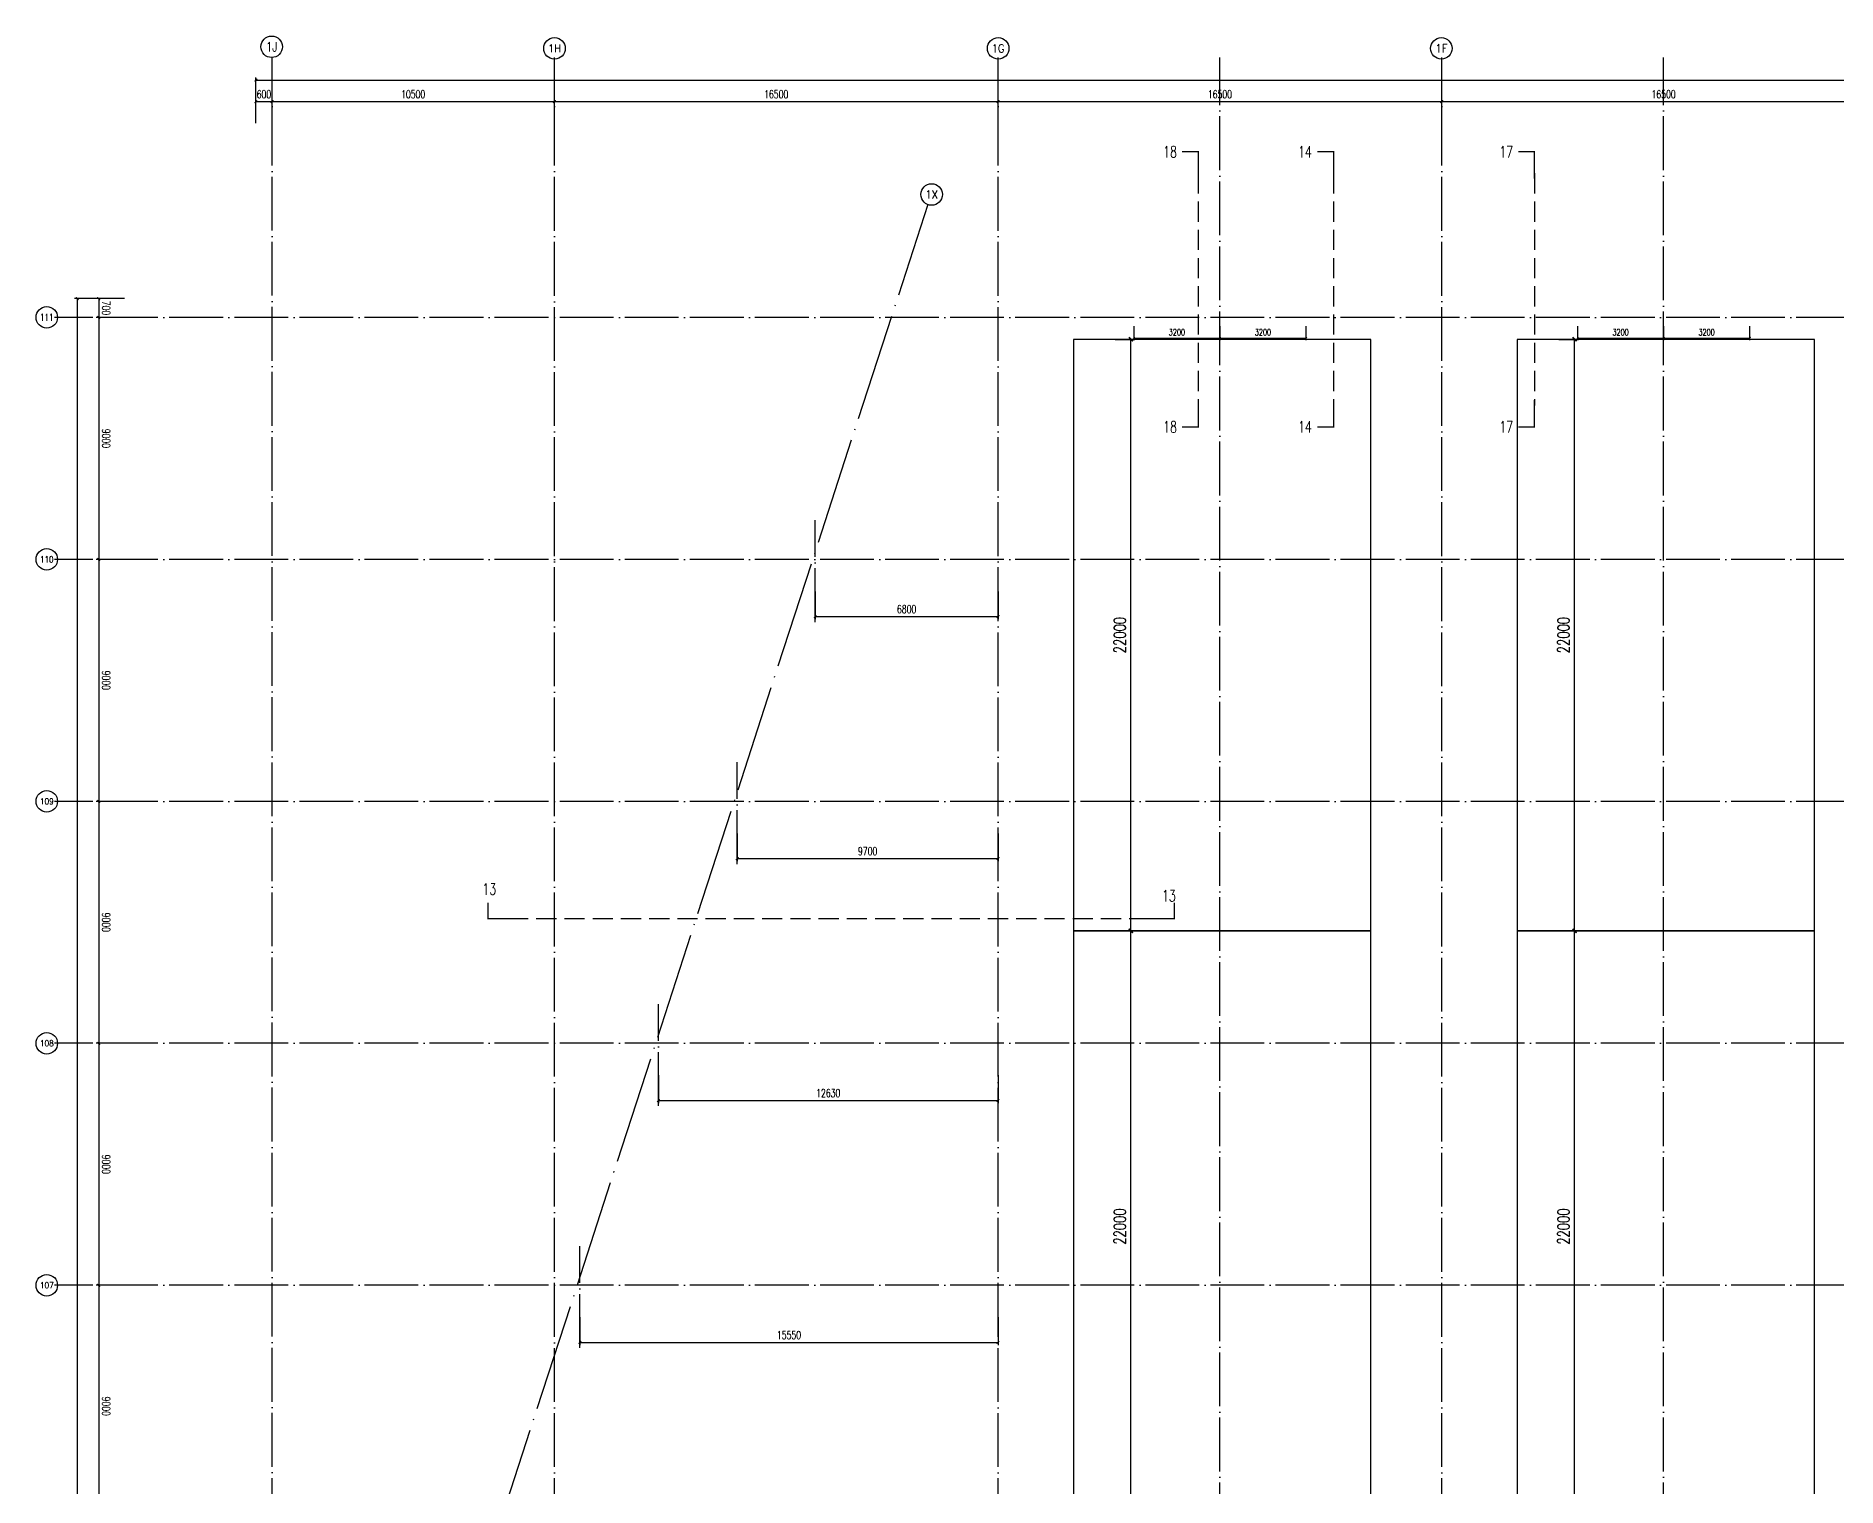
# Model space of a CAD drawing. Extents: x -1313754 to 847533, y 489853 to 941203.
# Drawn here: x -762730 to -695757, y 788318 to 842287 of the extents above; entities that cross this region are included whole.
import ezdxf
from ezdxf.enums import TextEntityAlignment as Align

# ---------------------------------------------------------------- set-up
doc = ezdxf.new("R2010")
doc.units = 0
doc.header["$LTSCALE"] = 1000
doc.header["$MEASUREMENT"] = 0
doc.linetypes.add('DASH', pattern=[0.35, 0.25, -0.1])
doc.linetypes.add('DOTE', pattern=[2.42, 2, -0.2, 0.02, -0.2])
doc.layers.get('Defpoints').update_dxf_attribs({"color": 210})
for name, color, linetype in [('A-AXIS-D', 1, 'Continuous'), ('A-AXIS-DOTE', 14, 'DOTE'), ('A-AXIS-DP', 126, 'Continuous'), ('A-SFCE', 30, 'Continuous'), ('AS-WALL', 40, 'Continuous'), ('DIM_SYMB', 3, 'Continuous'), ('PUB_TEXT', 7, 'Continuous')]:
    doc.layers.add(name, color=color, linetype=linetype)
doc.styles.add('_TCH_AXIS', font='COMPLEX', dxfattribs={"bigfont": 'GBCBIG'})
doc.styles.add('_TCH_DIM_T3', font='SIMPLEX', dxfattribs={"width": 0.705882, "bigfont": 'GBCBIG'})
doc.styles.add('_TCH_LABEL', font='COMPLEX', dxfattribs={"bigfont": 'GBCBIG'})
doc.dimstyles.new('_TCH_ARCH&&100', dxfattribs={"dimtxt": 297.5, "dimasz": 100, "dimexe": 100, "dimexo": 100, "dimgap": 126.25, "dimtad": 1, "dimdec": 0, "dimzin": 0, "dimdsep": 46, "dimtxsty": '_TCH_DIM_T3', "dimblk": 'ARCHTICK', "dimcen": 0.09, "dimclrt": 7, "dimazin": 2, "dimtfac": 1, "dimtdec": 0, "dimtix": 1, "dimtmove": 2, "dimatfit": 3, "dimfxl": 0, "dimtolj": 1, "dimtzin": 0, "dimarcsym": 0})
doc.dimstyles.new('_TCH_ARCH&&150', dxfattribs={"dimtxt": 446.25, "dimasz": 150, "dimexe": 150, "dimexo": 150, "dimgap": 189.375, "dimtad": 1, "dimdec": 0, "dimzin": 0, "dimdsep": 46, "dimtxsty": '_TCH_DIM_T3', "dimblk": 'ARCHTICK', "dimcen": 0.09, "dimclrt": 7, "dimazin": 2, "dimtfac": 1, "dimtdec": 0, "dimtix": 1, "dimtmove": 2, "dimatfit": 3, "dimfxl": 0, "dimtolj": 1, "dimtzin": 0, "dimarcsym": 0})
doc.dimstyles.new('_TCH_ARCH&&80', dxfattribs={"dimtxt": 238, "dimasz": 80, "dimexe": 80, "dimexo": 80, "dimgap": 101, "dimtad": 1, "dimdec": 0, "dimzin": 0, "dimdsep": 46, "dimtxsty": '_TCH_DIM_T3', "dimblk": 'ARCHTICK', "dimcen": 0.09, "dimclrt": 7, "dimazin": 2, "dimtfac": 1, "dimtdec": 0, "dimtix": 1, "dimtmove": 2, "dimatfit": 3, "dimfxl": 0, "dimtolj": 1, "dimtzin": 0, "dimarcsym": 0})

# ---------------------------------------------------------------- blocks, each defined once
blk = doc.blocks.new('_ArchTick')
at = {"color": 0, "linetype": 'ByBlock', "const_width": 0.4}
blk.add_lwpolyline([(-0.5, -0.5), (0.5, 0.5)], dxfattribs=at)
blk = doc.blocks.new('*D1243')
at = {"layer": 'A-AXIS-D', "color": 0, "lineweight": -2}
for p, q in [((-38704, -9000), (-39762, -9000)), ((-39662, -9000), (-39662, -18000)), ((-38704, -18000), (-39762, -18000))]:
    blk.add_line(p, q, dxfattribs=at)
at = {"layer": 'Defpoints', "color": 0}
for p in [(-38604, -9000), (-39662, -18000), (-38604, -18000)]:
    blk.add_point(p, dxfattribs=at)
at = {"layer": 'A-AXIS-D', "color": 0, "lineweight": -2, "xscale": 100, "yscale": 100, "zscale": 100}
for p, rotation in [((-39662, -9000), 90), ((-39662, -18000), 270)]:
    blk.add_blockref('_ArchTick', p, dxfattribs=dict(at, rotation=rotation))
at = {"layer": 'A-AXIS-D', "color": 7, "insert": (-39387, -13500), "char_height": 297.5, "attachment_point": 5, "rotation": 270, "style": '_TCH_DIM_T3'}
blk.add_mtext('\\A1;9000', dxfattribs=at)
blk = doc.blocks.new('*D1244')
at = {"layer": 'A-AXIS-D', "color": 0, "lineweight": -2}
for p, q in [((-38704, 0), (-39762, 0)), ((-39662, 0), (-39662, -9000)), ((-38704, -9000), (-39762, -9000))]:
    blk.add_line(p, q, dxfattribs=at)
at = {"layer": 'Defpoints', "color": 0}
for p in [(-38604, 0), (-39662, -9000), (-38604, -9000)]:
    blk.add_point(p, dxfattribs=at)
at = {"layer": 'A-AXIS-D', "color": 0, "lineweight": -2, "xscale": 100, "yscale": 100, "zscale": 100}
for p, rotation in [((-39662, 0), 90), ((-39662, -9000), 270)]:
    blk.add_blockref('_ArchTick', p, dxfattribs=dict(at, rotation=rotation))
at = {"layer": 'A-AXIS-D', "color": 7, "insert": (-39387, -4500), "char_height": 297.5, "attachment_point": 5, "rotation": 270, "style": '_TCH_DIM_T3'}
blk.add_mtext('\\A1;9000', dxfattribs=at)
blk = doc.blocks.new('*D1245')
at = {"layer": 'A-AXIS-D', "color": 0, "lineweight": -2}
for p, q in [((-38704, 9000), (-39762, 9000)), ((-39662, 9000), (-39662, 0)), ((-38704, 0), (-39762, 0))]:
    blk.add_line(p, q, dxfattribs=at)
at = {"layer": 'Defpoints', "color": 0}
for p in [(-38604, 9000), (-39662, 0), (-38604, 0)]:
    blk.add_point(p, dxfattribs=at)
at = {"layer": 'A-AXIS-D', "color": 0, "lineweight": -2, "xscale": 100, "yscale": 100, "zscale": 100}
for p, rotation in [((-39662, 9000), 90), ((-39662, 0), 270)]:
    blk.add_blockref('_ArchTick', p, dxfattribs=dict(at, rotation=rotation))
at = {"layer": 'A-AXIS-D', "color": 7, "insert": (-39387, 4500), "char_height": 297.5, "attachment_point": 5, "rotation": 270, "style": '_TCH_DIM_T3'}
blk.add_mtext('\\A1;9000', dxfattribs=at)
blk = doc.blocks.new('*D1246')
at = {"layer": 'A-AXIS-D', "color": 0, "lineweight": -2}
for p, q in [((-38704, 18000), (-39762, 18000)), ((-39662, 18000), (-39662, 9000)), ((-38704, 9000), (-39762, 9000))]:
    blk.add_line(p, q, dxfattribs=at)
at = {"layer": 'Defpoints', "color": 0}
for p in [(-38604, 18000), (-39662, 9000), (-38604, 9000)]:
    blk.add_point(p, dxfattribs=at)
at = {"layer": 'A-AXIS-D', "color": 0, "lineweight": -2, "xscale": 100, "yscale": 100, "zscale": 100}
for p, rotation in [((-39662, 18000), 90), ((-39662, 9000), 270)]:
    blk.add_blockref('_ArchTick', p, dxfattribs=dict(at, rotation=rotation))
at = {"layer": 'A-AXIS-D', "color": 7, "insert": (-39387, 13500), "char_height": 297.5, "attachment_point": 5, "rotation": 270, "style": '_TCH_DIM_T3'}
blk.add_mtext('\\A1;9000', dxfattribs=at)
blk = doc.blocks.new('*D1247')
at = {"layer": 'A-AXIS-D', "color": 0, "lineweight": -2}
for p, q in [((-38704, 27000), (-39762, 27000)), ((-39662, 27000), (-39662, 18000)), ((-38704, 18000), (-39762, 18000))]:
    blk.add_line(p, q, dxfattribs=at)
at = {"layer": 'Defpoints', "color": 0}
for p in [(-38604, 27000), (-39662, 18000), (-38604, 18000)]:
    blk.add_point(p, dxfattribs=at)
at = {"layer": 'A-AXIS-D', "color": 0, "lineweight": -2, "xscale": 100, "yscale": 100, "zscale": 100}
for p, rotation in [((-39662, 27000), 90), ((-39662, 18000), 270)]:
    blk.add_blockref('_ArchTick', p, dxfattribs=dict(at, rotation=rotation))
at = {"layer": 'A-AXIS-D', "color": 7, "insert": (-39387, 22500), "char_height": 297.5, "attachment_point": 5, "rotation": 270, "style": '_TCH_DIM_T3'}
blk.add_mtext('\\A1;9000', dxfattribs=at)
blk = doc.blocks.new('*D1248')
at = {"layer": 'A-AXIS-D', "color": 0, "lineweight": -2}
for p, q in [((-38704, 27700), (-39762, 27700)), ((-39662, 27700), (-39662, 27000)), ((-38704, 27000), (-39762, 27000))]:
    blk.add_line(p, q, dxfattribs=at)
at = {"layer": 'Defpoints', "color": 0}
for p in [(-38604, 27700), (-39662, 27000), (-38604, 27000)]:
    blk.add_point(p, dxfattribs=at)
at = {"layer": 'A-AXIS-D', "color": 0, "lineweight": -2, "xscale": 100, "yscale": 100, "zscale": 100}
for p, rotation in [((-39662, 27700), 90), ((-39662, 27000), 270)]:
    blk.add_blockref('_ArchTick', p, dxfattribs=dict(at, rotation=rotation))
at = {"layer": 'A-AXIS-D', "color": 7, "insert": (-39387, 27350), "char_height": 297.5, "attachment_point": 5, "rotation": 270, "style": '_TCH_DIM_T3'}
blk.add_mtext('\\A1;700', dxfattribs=at)
blk = doc.blocks.new('*D1249')
at = {"layer": 'A-AXIS-D', "color": 0, "lineweight": -2}
for p, q in [((-33818, 34220), (-33818, 35127)), ((-33818, 35027), (-33218, 35027)), ((-33218, 34220), (-33218, 35127))]:
    blk.add_line(p, q, dxfattribs=at)
at = {"layer": 'Defpoints', "color": 0}
for p in [(-33218, 35027), (-33818, 34120), (-33218, 34120)]:
    blk.add_point(p, dxfattribs=at)
at = {"layer": 'A-AXIS-D', "color": 0, "lineweight": -2, "xscale": 100, "yscale": 100, "zscale": 100, "rotation": 180}
blk.add_blockref('_ArchTick', (-33818, 35027), dxfattribs=at)
at = {"layer": 'A-AXIS-D', "color": 0, "lineweight": -2, "xscale": 100, "yscale": 100, "zscale": 100}
blk.add_blockref('_ArchTick', (-33218, 35027), dxfattribs=at)
at = {"layer": 'A-AXIS-D', "color": 7, "insert": (-33518, 35302), "char_height": 297.5, "attachment_point": 5, "style": '_TCH_DIM_T3'}
blk.add_mtext('\\A1;600', dxfattribs=at)
blk = doc.blocks.new('*D1250')
at = {"layer": 'A-AXIS-D', "color": 0, "lineweight": -2}
for p, q in [((-33218, 34220), (-33218, 35127)), ((-33218, 35027), (-22718, 35027)), ((-22718, 34220), (-22718, 35127))]:
    blk.add_line(p, q, dxfattribs=at)
at = {"layer": 'Defpoints', "color": 0}
for p in [(-22718, 35027), (-33218, 34120), (-22718, 34120)]:
    blk.add_point(p, dxfattribs=at)
at = {"layer": 'A-AXIS-D', "color": 0, "lineweight": -2, "xscale": 100, "yscale": 100, "zscale": 100, "rotation": 180}
blk.add_blockref('_ArchTick', (-33218, 35027), dxfattribs=at)
at = {"layer": 'A-AXIS-D', "color": 0, "lineweight": -2, "xscale": 100, "yscale": 100, "zscale": 100}
blk.add_blockref('_ArchTick', (-22718, 35027), dxfattribs=at)
at = {"layer": 'A-AXIS-D', "color": 7, "insert": (-27968, 35302), "char_height": 297.5, "attachment_point": 5, "style": '_TCH_DIM_T3'}
blk.add_mtext('\\A1;10500', dxfattribs=at)
blk = doc.blocks.new('*D1251')
at = {"layer": 'A-AXIS-D', "color": 0, "lineweight": -2}
for p, q in [((-22718, 34220), (-22718, 35127)), ((-22718, 35027), (-6218, 35027)), ((-6218, 34220), (-6218, 35127))]:
    blk.add_line(p, q, dxfattribs=at)
at = {"layer": 'Defpoints', "color": 0}
for p in [(-6218, 35027), (-22718, 34120), (-6218, 34120)]:
    blk.add_point(p, dxfattribs=at)
at = {"layer": 'A-AXIS-D', "color": 0, "lineweight": -2, "xscale": 100, "yscale": 100, "zscale": 100, "rotation": 180}
blk.add_blockref('_ArchTick', (-22718, 35027), dxfattribs=at)
at = {"layer": 'A-AXIS-D', "color": 0, "lineweight": -2, "xscale": 100, "yscale": 100, "zscale": 100}
blk.add_blockref('_ArchTick', (-6218, 35027), dxfattribs=at)
at = {"layer": 'A-AXIS-D', "color": 7, "insert": (-14468, 35302), "char_height": 297.5, "attachment_point": 5, "style": '_TCH_DIM_T3'}
blk.add_mtext('\\A1;16500', dxfattribs=at)
blk = doc.blocks.new('*D1252')
at = {"layer": 'A-AXIS-D', "color": 0, "lineweight": -2}
for p, q in [((-6218, 34220), (-6218, 35127)), ((-6218, 35027), (10282, 35027)), ((10282, 34220), (10282, 35127))]:
    blk.add_line(p, q, dxfattribs=at)
at = {"layer": 'Defpoints', "color": 0}
for p in [(10282, 35027), (-6218, 34120), (10282, 34120)]:
    blk.add_point(p, dxfattribs=at)
at = {"layer": 'A-AXIS-D', "color": 0, "lineweight": -2, "xscale": 100, "yscale": 100, "zscale": 100, "rotation": 180}
blk.add_blockref('_ArchTick', (-6218, 35027), dxfattribs=at)
at = {"layer": 'A-AXIS-D', "color": 0, "lineweight": -2, "xscale": 100, "yscale": 100, "zscale": 100}
blk.add_blockref('_ArchTick', (10282, 35027), dxfattribs=at)
at = {"layer": 'A-AXIS-D', "color": 7, "insert": (2032, 35302), "char_height": 297.5, "attachment_point": 5, "style": '_TCH_DIM_T3'}
blk.add_mtext('\\A1;16500', dxfattribs=at)
blk = doc.blocks.new('*D1253')
at = {"layer": 'A-AXIS-D', "color": 0, "lineweight": -2}
for p, q in [((10282, 34220), (10282, 35127)), ((10282, 35027), (26782, 35027)), ((26782, 34220), (26782, 35127))]:
    blk.add_line(p, q, dxfattribs=at)
at = {"layer": 'Defpoints', "color": 0}
for p in [(26782, 35027), (10282, 34120), (26782, 34120)]:
    blk.add_point(p, dxfattribs=at)
at = {"layer": 'A-AXIS-D', "color": 0, "lineweight": -2, "xscale": 100, "yscale": 100, "zscale": 100, "rotation": 180}
blk.add_blockref('_ArchTick', (10282, 35027), dxfattribs=at)
at = {"layer": 'A-AXIS-D', "color": 0, "lineweight": -2, "xscale": 100, "yscale": 100, "zscale": 100}
blk.add_blockref('_ArchTick', (26782, 35027), dxfattribs=at)
at = {"layer": 'A-AXIS-D', "color": 7, "insert": (18532, 35302), "char_height": 297.5, "attachment_point": 5, "style": '_TCH_DIM_T3'}
blk.add_mtext('\\A1;16500', dxfattribs=at)
blk = doc.blocks.new('*D1363')
at = {"layer": 'A-AXIS-D', "color": 0, "lineweight": -2}
for p, q in [((-33818, 34320), (-33818, 35927)), ((-33818, 35827), (92682, 35827)), ((92682, 34320), (92682, 35927))]:
    blk.add_line(p, q, dxfattribs=at)
at = {"layer": 'Defpoints', "color": 0}
for p in [(92682, 35827), (-33818, 34220), (92682, 34220)]:
    blk.add_point(p, dxfattribs=at)
at = {"layer": 'A-AXIS-D', "color": 0, "lineweight": -2, "xscale": 100, "yscale": 100, "zscale": 100, "rotation": 180}
blk.add_blockref('_ArchTick', (-33818, 35827), dxfattribs=at)
at = {"layer": 'A-AXIS-D', "color": 0, "lineweight": -2, "xscale": 100, "yscale": 100, "zscale": 100}
blk.add_blockref('_ArchTick', (92682, 35827), dxfattribs=at)
at = {"layer": 'A-AXIS-D', "color": 7, "insert": (29432, 36102), "char_height": 297.5, "attachment_point": 5, "style": '_TCH_DIM_T3'}
blk.add_mtext('\\A1;126500', dxfattribs=at)
blk = doc.blocks.new('*D1366')
at = {"layer": 'A-AXIS-D', "color": 0, "lineweight": -2}
for p, q in [((-38804, 27700), (-40562, 27700)), ((-40462, 27700), (-40462, -63700)), ((-38804, -63700), (-40562, -63700))]:
    blk.add_line(p, q, dxfattribs=at)
at = {"layer": 'Defpoints', "color": 0}
for p in [(-38704, 27700), (-40462, -63700), (-38704, -63700)]:
    blk.add_point(p, dxfattribs=at)
at = {"layer": 'A-AXIS-D', "color": 0, "lineweight": -2, "xscale": 100, "yscale": 100, "zscale": 100}
for p, rotation in [((-40462, 27700), 90), ((-40462, -63700), 270)]:
    blk.add_blockref('_ArchTick', p, dxfattribs=dict(at, rotation=rotation))
at = {"layer": 'A-AXIS-D', "color": 7, "insert": (-40187, -18000), "char_height": 297.5, "attachment_point": 5, "rotation": 270, "style": '_TCH_DIM_T3'}
blk.add_mtext('\\A1;91400', dxfattribs=at)
blk = doc.blocks.new('*D1477')
at = {"layer": 'A-AXIS-D', "color": 0, "lineweight": -2}
for p, q in [((-13018, 16810), (-13018, 15773)), ((-6218, 16810), (-6218, 15773)), ((-13018, 15873), (-6218, 15873))]:
    blk.add_line(p, q, dxfattribs=at)
at = {"layer": 'Defpoints', "color": 0}
for p in [(-13018, 16910), (-6218, 16910), (-6218, 15873)]:
    blk.add_point(p, dxfattribs=at)
at = {"layer": 'A-AXIS-D', "color": 0, "lineweight": -2, "xscale": 100, "yscale": 100, "zscale": 100, "rotation": 180}
blk.add_blockref('_ArchTick', (-13018, 15873), dxfattribs=at)
at = {"layer": 'A-AXIS-D', "color": 0, "lineweight": -2, "xscale": 100, "yscale": 100, "zscale": 100}
blk.add_blockref('_ArchTick', (-6218, 15873), dxfattribs=at)
at = {"layer": 'A-AXIS-D', "color": 7, "insert": (-9618, 16148), "char_height": 297.5, "attachment_point": 5, "style": '_TCH_DIM_T3'}
blk.add_mtext('\\A1;6800', dxfattribs=at)
blk = doc.blocks.new('*D1478')
at = {"layer": 'A-AXIS-D', "color": 0, "lineweight": -2}
for p, q in [((-15918, 7810), (-15918, 6773)), ((-6218, 7810), (-6218, 6773)), ((-15918, 6873), (-6218, 6873))]:
    blk.add_line(p, q, dxfattribs=at)
at = {"layer": 'Defpoints', "color": 0}
for p in [(-15918, 7910), (-6218, 7910), (-6218, 6873)]:
    blk.add_point(p, dxfattribs=at)
at = {"layer": 'A-AXIS-D', "color": 0, "lineweight": -2, "xscale": 100, "yscale": 100, "zscale": 100, "rotation": 180}
blk.add_blockref('_ArchTick', (-15918, 6873), dxfattribs=at)
at = {"layer": 'A-AXIS-D', "color": 0, "lineweight": -2, "xscale": 100, "yscale": 100, "zscale": 100}
blk.add_blockref('_ArchTick', (-6218, 6873), dxfattribs=at)
at = {"layer": 'A-AXIS-D', "color": 7, "insert": (-11068, 7148), "char_height": 297.5, "attachment_point": 5, "style": '_TCH_DIM_T3'}
blk.add_mtext('\\A1;9700', dxfattribs=at)
blk = doc.blocks.new('*D1479')
at = {"layer": 'A-AXIS-D', "color": 0, "lineweight": -2}
for p, q in [((-18848, -1190), (-18848, -2227)), ((-6218, -1190), (-6218, -2227)), ((-18848, -2127), (-6218, -2127))]:
    blk.add_line(p, q, dxfattribs=at)
at = {"layer": 'Defpoints', "color": 0}
for p in [(-18848, -1090), (-6218, -1090), (-6218, -2127)]:
    blk.add_point(p, dxfattribs=at)
at = {"layer": 'A-AXIS-D', "color": 0, "lineweight": -2, "xscale": 100, "yscale": 100, "zscale": 100, "rotation": 180}
blk.add_blockref('_ArchTick', (-18848, -2127), dxfattribs=at)
at = {"layer": 'A-AXIS-D', "color": 0, "lineweight": -2, "xscale": 100, "yscale": 100, "zscale": 100}
blk.add_blockref('_ArchTick', (-6218, -2127), dxfattribs=at)
at = {"layer": 'A-AXIS-D', "color": 7, "insert": (-12533, -1852), "char_height": 297.5, "attachment_point": 5, "style": '_TCH_DIM_T3'}
blk.add_mtext('\\A1;12630', dxfattribs=at)
blk = doc.blocks.new('*D1480')
at = {"layer": 'A-AXIS-D', "color": 0, "lineweight": -2}
for p, q in [((-21768, -10190), (-21768, -11227)), ((-6218, -10190), (-6218, -11227)), ((-21768, -11127), (-6218, -11127))]:
    blk.add_line(p, q, dxfattribs=at)
at = {"layer": 'Defpoints', "color": 0}
for p in [(-21768, -10090), (-6218, -10090), (-6218, -11127)]:
    blk.add_point(p, dxfattribs=at)
at = {"layer": 'A-AXIS-D', "color": 0, "lineweight": -2, "xscale": 100, "yscale": 100, "zscale": 100, "rotation": 180}
blk.add_blockref('_ArchTick', (-21768, -11127), dxfattribs=at)
at = {"layer": 'A-AXIS-D', "color": 0, "lineweight": -2, "xscale": 100, "yscale": 100, "zscale": 100}
blk.add_blockref('_ArchTick', (-6218, -11127), dxfattribs=at)
at = {"layer": 'A-AXIS-D', "color": 7, "insert": (-13993, -10852), "char_height": 297.5, "attachment_point": 5, "style": '_TCH_DIM_T3'}
blk.add_mtext('\\A1;15550', dxfattribs=at)
blk = doc.blocks.new('*D1496')
at = {"layer": 'A-AXIS-DP', "color": 0, "lineweight": -2}
for p, q in [((18532, 26670), (18532, 26150)), ((18532, 26230), (21732, 26230)), ((21732, 26670), (21732, 26150))]:
    blk.add_line(p, q, dxfattribs=at)
at = {"layer": 'Defpoints', "color": 0}
for p in [(18532, 26750), (21732, 26750), (21732, 26230)]:
    blk.add_point(p, dxfattribs=at)
at = {"layer": 'A-AXIS-DP', "color": 0, "lineweight": -2, "xscale": 80, "yscale": 80, "zscale": 80, "rotation": 180}
blk.add_blockref('_ArchTick', (18532, 26230), dxfattribs=at)
at = {"layer": 'A-AXIS-DP', "color": 0, "lineweight": -2, "xscale": 80, "yscale": 80, "zscale": 80}
blk.add_blockref('_ArchTick', (21732, 26230), dxfattribs=at)
at = {"layer": 'A-AXIS-DP', "color": 7, "insert": (20132, 26450), "char_height": 238, "attachment_point": 5, "style": '_TCH_DIM_T3'}
blk.add_mtext('\\A1;3200', dxfattribs=at)
blk = doc.blocks.new('*D1497')
at = {"layer": 'A-AXIS-DP', "color": 0, "lineweight": -2}
for p, q in [((15332, 26670), (15332, 26150)), ((15332, 26230), (18532, 26230)), ((18532, 26670), (18532, 26150))]:
    blk.add_line(p, q, dxfattribs=at)
at = {"layer": 'Defpoints', "color": 0}
for p in [(15332, 26750), (18532, 26750), (18532, 26230)]:
    blk.add_point(p, dxfattribs=at)
at = {"layer": 'A-AXIS-DP', "color": 0, "lineweight": -2, "xscale": 80, "yscale": 80, "zscale": 80, "rotation": 180}
blk.add_blockref('_ArchTick', (15332, 26230), dxfattribs=at)
at = {"layer": 'A-AXIS-DP', "color": 0, "lineweight": -2, "xscale": 80, "yscale": 80, "zscale": 80}
blk.add_blockref('_ArchTick', (18532, 26230), dxfattribs=at)
at = {"layer": 'A-AXIS-DP', "color": 7, "insert": (16932, 26450), "char_height": 238, "attachment_point": 5, "style": '_TCH_DIM_T3'}
blk.add_mtext('\\A1;3200', dxfattribs=at)
blk = doc.blocks.new('*D1498')
at = {"layer": 'A-AXIS-DP', "color": 0, "lineweight": -2}
for p, q in [((2032, 26670), (2032, 26150)), ((2032, 26230), (5232, 26230)), ((5232, 26670), (5232, 26150))]:
    blk.add_line(p, q, dxfattribs=at)
at = {"layer": 'Defpoints', "color": 0}
for p in [(2032, 26750), (5232, 26750), (5232, 26230)]:
    blk.add_point(p, dxfattribs=at)
at = {"layer": 'A-AXIS-DP', "color": 0, "lineweight": -2, "xscale": 80, "yscale": 80, "zscale": 80, "rotation": 180}
blk.add_blockref('_ArchTick', (2032, 26230), dxfattribs=at)
at = {"layer": 'A-AXIS-DP', "color": 0, "lineweight": -2, "xscale": 80, "yscale": 80, "zscale": 80}
blk.add_blockref('_ArchTick', (5232, 26230), dxfattribs=at)
at = {"layer": 'A-AXIS-DP', "color": 7, "insert": (3632, 26450), "char_height": 238, "attachment_point": 5, "style": '_TCH_DIM_T3'}
blk.add_mtext('\\A1;3200', dxfattribs=at)
blk = doc.blocks.new('*D1499')
at = {"layer": 'A-AXIS-DP', "color": 0, "lineweight": -2}
for p, q in [((-1168, 26670), (-1168, 26150)), ((-1168, 26230), (2032, 26230)), ((2032, 26670), (2032, 26150))]:
    blk.add_line(p, q, dxfattribs=at)
at = {"layer": 'Defpoints', "color": 0}
for p in [(-1168, 26750), (2032, 26750), (2032, 26230)]:
    blk.add_point(p, dxfattribs=at)
at = {"layer": 'A-AXIS-DP', "color": 0, "lineweight": -2, "xscale": 80, "yscale": 80, "zscale": 80, "rotation": 180}
blk.add_blockref('_ArchTick', (-1168, 26230), dxfattribs=at)
at = {"layer": 'A-AXIS-DP', "color": 0, "lineweight": -2, "xscale": 80, "yscale": 80, "zscale": 80}
blk.add_blockref('_ArchTick', (2032, 26230), dxfattribs=at)
at = {"layer": 'A-AXIS-DP', "color": 7, "insert": (432, 26450), "char_height": 238, "attachment_point": 5, "style": '_TCH_DIM_T3'}
blk.add_mtext('\\A1;3200', dxfattribs=at)
blk = doc.blocks.new('*D2323')
at = {"layer": 'A-SFCE', "color": 0, "lineweight": -2}
for p, q in [((-189600, 765005), (-188865, 765005)), ((-189015, 743005), (-189015, 765005)), ((-189600, 743005), (-188865, 743005))]:
    blk.add_line(p, q, dxfattribs=at)
at = {"layer": 'Defpoints', "color": 0}
for p in [(-189750, 765005), (-189015, 765005), (-189750, 743005)]:
    blk.add_point(p, dxfattribs=at)
at = {"layer": 'A-SFCE', "color": 0, "lineweight": -2, "xscale": 150, "yscale": 150, "zscale": 150}
for p, rotation in [((-189015, 765005), 90), ((-189015, 743005), 270)]:
    blk.add_blockref('_ArchTick', p, dxfattribs=dict(at, rotation=rotation))
at = {"layer": 'A-SFCE', "color": 7, "insert": (-189427.5, 754005), "char_height": 446.25, "attachment_point": 5, "rotation": 90, "style": '_TCH_DIM_T3'}
blk.add_mtext('\\A1;22000', dxfattribs=at)
blk = doc.blocks.new('dote')
at = {"layer": 'A-AXIS-D'}
for centre in [(-33230.7, 37067.1), (-22712.7, 37006.1), (-6212.7, 37006.1), (10267.3, 37006.1), (-8688.5, 31572.4), (-41593.5, 27001.1), (-41593.5, 18001.1), (-41593.5, 9001.1), (-41593.5, 1.1), (-41593.5, -8998.9)]:
    blk.add_circle(centre, 400, dxfattribs=at)
at = {"layer": 'A-AXIS-DOTE'}
for p, q in [((-33217.8, -68988.9), (-33217.8, 36667.3)), ((-22717.8, -68994), (-22717.8, 36662.3)), ((-6217.8, -68993.9), (-6217.8, 36662.3)), ((2032.2, -69160), (2032.2, 36662.3)), ((10282.2, -68993.9), (10282.2, 36662.3)), ((18532.2, -69160), (18532.2, 36662.3)), ((76282.2, 27000), (-41310, 27000)), ((-13017.8, 15670), (-13017.8, 19460)), ((76282.2, 18000), (-41310, 18000)), ((-15917.8, 6670), (-15917.8, 10460)), ((76282.2, 9000), (-41310, 9000)), ((-18847.8, -2330), (-18847.8, 1460)), ((76282.2, 0), (-41310, 0)), ((-21767.8, -11330), (-21767.8, -7540)), ((76282.2, -9000), (-41310, -9000))]:
    blk.add_line(p, q, dxfattribs=at)
at = {"layer": 'A-AXIS-DOTE', "ltscale": 2}
blk.add_lwpolyline([(-35305.3, -50417.4), (-8818.8, 31214.7)], dxfattribs=at)
at = {"layer": 'DIM_SYMB', "linetype": 'DASH', "ltscale": 3}
for p, q in [((1226.4, 32360), (1226.4, 23730)), ((6256.4, 32360), (6256.4, 23730)), ((13726.4, 32360), (13726.4, 23730))]:
    blk.add_line(p, q, dxfattribs=at)
at = {"layer": 'DIM_SYMB', "const_width": 50}
for points in [[(626.4, 33160), (1226.4, 33160), (1226.4, 32160)], [(5656.4, 33160), (6256.4, 33160), (6256.4, 32160)], [(13126.4, 33160), (13726.4, 33160), (13726.4, 32160)], [(1226.4, 23930), (1226.4, 22930), (626.4, 22930)], [(6256.4, 23930), (6256.4, 22930), (5656.4, 22930)], [(13726.4, 23930), (13726.4, 22930), (13126.4, 22930)], [(-25187.4, 5237.4), (-25187.4, 4637.4), (-24187.4, 4637.4)], [(-657.5, 4637.4), (342.5, 4637.4), (342.5, 5237.4)]]:
    blk.add_lwpolyline(points, dxfattribs=at)
at = {"layer": 'DIM_SYMB', "linetype": 'DASH', "ltscale": 3}
blk.add_lwpolyline([(-24442.4, 4637.4), (-516.1, 4637.4)], dxfattribs=at)
at = {"layer": 'PUB_TEXT', "style": '_TCH_AXIS'}
for s, height, p, p2 in [('1J', 351.87, (-33448.5, 36891.2), (-33012.9, 36891.2)), ('1H', 288.12, (-22952.8, 36862.1), (-22472.6, 36862.1)), ('1G', 300.65, (-6448.9, 36855.8), (-5976.5, 36855.8)), ('1F', 314.07, (10035.5, 36849.1), (10499.1, 36849.1)), ('1X', 300.65, (-8924.7, 31422.1), (-8452.3, 31422.1)), ('111', 265.5, (-41840, 26868.4), (-41347, 26868.4)), ('110', 241.21, (-41846.2, 17880.5), (-41340.8, 17880.5)), ('109', 220.59, (-41850.9, 8890.8), (-41336.2, 8890.8)), ('108', 220.59, (-41850.9, -109.2), (-41336.2, -109.2)), ('107', 220.59, (-41850.9, -9109.2), (-41336.2, -9109.2))]:
    blk.add_text(s, height=height, dxfattribs=at).set_placement(p, p2, align=Align.FIT)
at = {"layer": 'PUB_TEXT', "style": '_TCH_LABEL', "width": 0.705882}
for s, p in [('18', (-80.8, 32947.5)), ('14', (4935, 32947.5)), ('17', (12419.2, 32947.5)), ('18', (-80.8, 22717.5)), ('14', (4935, 22717.5)), ('17', (12419.2, 22717.5)), ('13', (-25394.5, 5524.9)), ('13', (-123.7, 5277.5))]:
    blk.add_text(s, height=425, dxfattribs=at).set_placement(p)
at = {"layer": 'A-AXIS-D'}
for base, p1, p2, picture, middle in [((92682.2, 35826.7), (-33817.8, 34220), (92682.2, 34220), '*D1363', (29432.2, 36101.7)), ((-33217.8, 35026.7), (-33817.8, 34120), (-33217.8, 34120), '*D1249', (-33517.8, 35301.7)), ((-22717.8, 35026.7), (-33217.8, 34120), (-22717.8, 34120), '*D1250', (-27967.8, 35301.7)), ((-6217.8, 35026.7), (-22717.8, 34120), (-6217.8, 34120), '*D1251', (-14467.8, 35301.7)), ((10282.2, 35026.7), (-6217.8, 34120), (10282.2, 34120), '*D1252', (2032.2, 35301.7)), ((26782.2, 35026.7), (10282.2, 34120), (26782.2, 34120), '*D1253', (18532.2, 35301.7)), ((-6217.8, 15872.5), (-13017.8, 16910), (-6217.8, 16910), '*D1477', (-9617.8, 16147.5)), ((-6217.8, 6872.5), (-15917.8, 7910), (-6217.8, 7910), '*D1478', (-11067.8, 7147.5)), ((-6217.8, -2127.5), (-18847.8, -1090), (-6217.8, -1090), '*D1479', (-12532.8, -1852.5)), ((-6217.8, -11127.5), (-21767.8, -10090), (-6217.8, -10090), '*D1480', (-13992.8, -10852.5))]:
    dim = blk.add_linear_dim(base=base, p1=p1, p2=p2, angle=0, dimstyle='_TCH_ARCH&&100', override={"dimgap": 0}, dxfattribs=at)
    dim.commit()
    dim.dimension.update_dxf_attribs({"geometry": picture, "text_midpoint": middle, "dimtype": 161})
for base, p1, p2, picture, middle in [((-40461.9, -63700), (-38703.6, 27700), (-38703.6, -63700), '*D1366', (-40186.9, -18000)), ((-39661.9, 27000), (-38603.6, 27700), (-38603.6, 27000), '*D1248', (-39386.9, 27350)), ((-39661.9, 18000), (-38603.6, 27000), (-38603.6, 18000), '*D1247', (-39386.9, 22500)), ((-39661.9, 9000), (-38603.6, 18000), (-38603.6, 9000), '*D1246', (-39386.9, 13500)), ((-39661.9, 0), (-38603.6, 9000), (-38603.6, 0), '*D1245', (-39386.9, 4500)), ((-39661.9, -9000), (-38603.6, 0), (-38603.6, -9000), '*D1244', (-39386.9, -4500)), ((-39661.9, -18000), (-38603.6, -9000), (-38603.6, -18000), '*D1243', (-39386.9, -13500))]:
    dim = blk.add_linear_dim(base=base, p1=p1, p2=p2, angle=270, dimstyle='_TCH_ARCH&&100', override={"dimgap": 0}, dxfattribs=at)
    dim.commit()
    dim.dimension.update_dxf_attribs({"geometry": picture, "text_midpoint": middle, "dimtype": 161, "text_rotation": 270})
at = {"layer": 'A-AXIS-DP'}
for p1, p2, picture, middle in [((-1167.8, 26750), (2032.2, 26750), '*D1499', (432.2, 26450)), ((2032.2, 26750), (5232.2, 26750), '*D1498', (3632.2, 26450)), ((15332.2, 26750), (18532.2, 26750), '*D1497', (16932.2, 26450)), ((18532.2, 26750), (21732.2, 26750), '*D1496', (20132.2, 26450))]:
    dim = blk.add_aligned_dim(p1=p1, p2=p2, distance=-520, dimstyle='_TCH_ARCH&&80', dxfattribs=at)
    dim.commit()
    dim.dimension.update_dxf_attribs({"geometry": picture, "text_midpoint": middle})
blk = doc.blocks.new('w4243eeee')
at = {"layer": 'A-SFCE', "color": 5}
blk.add_lwpolyline([(-191148.5, 765005), (-191148.5, 743005), (-180094.3, 743005), (-180094.3, 765005)], close=True, dxfattribs=at)
at = {"layer": 'A-SFCE', "color": 1}
dim = blk.add_aligned_dim(p1=(-189750, 743005), p2=(-189750, 765005), distance=-735, dimstyle='_TCH_ARCH&&150', dxfattribs=at)
dim.commit()
dim.dimension.update_dxf_attribs({"geometry": '*D2323', "text_midpoint": (-189427.5, 754005)})
blk = doc.blocks.new('w432432')
at = {"layer": 'A-SFCE'}
for p in [(-33000, 66000), (-16500, 66000), (-33000, 44000), (-16500, 44000)]:
    blk.add_blockref('w4243eeee', p, dxfattribs=at)

msp = doc.modelspace()

# ---------------------------------------------------------------- block references
at = {"layer": 'A-SFCE'}
msp.add_blockref('w432432', (-500000, 0), dxfattribs=at)
at = {"layer": 'AS-WALL'}
msp.add_blockref('dote', (-720736.4, 804820), dxfattribs=at)

doc.saveas('drawing.dxf')
